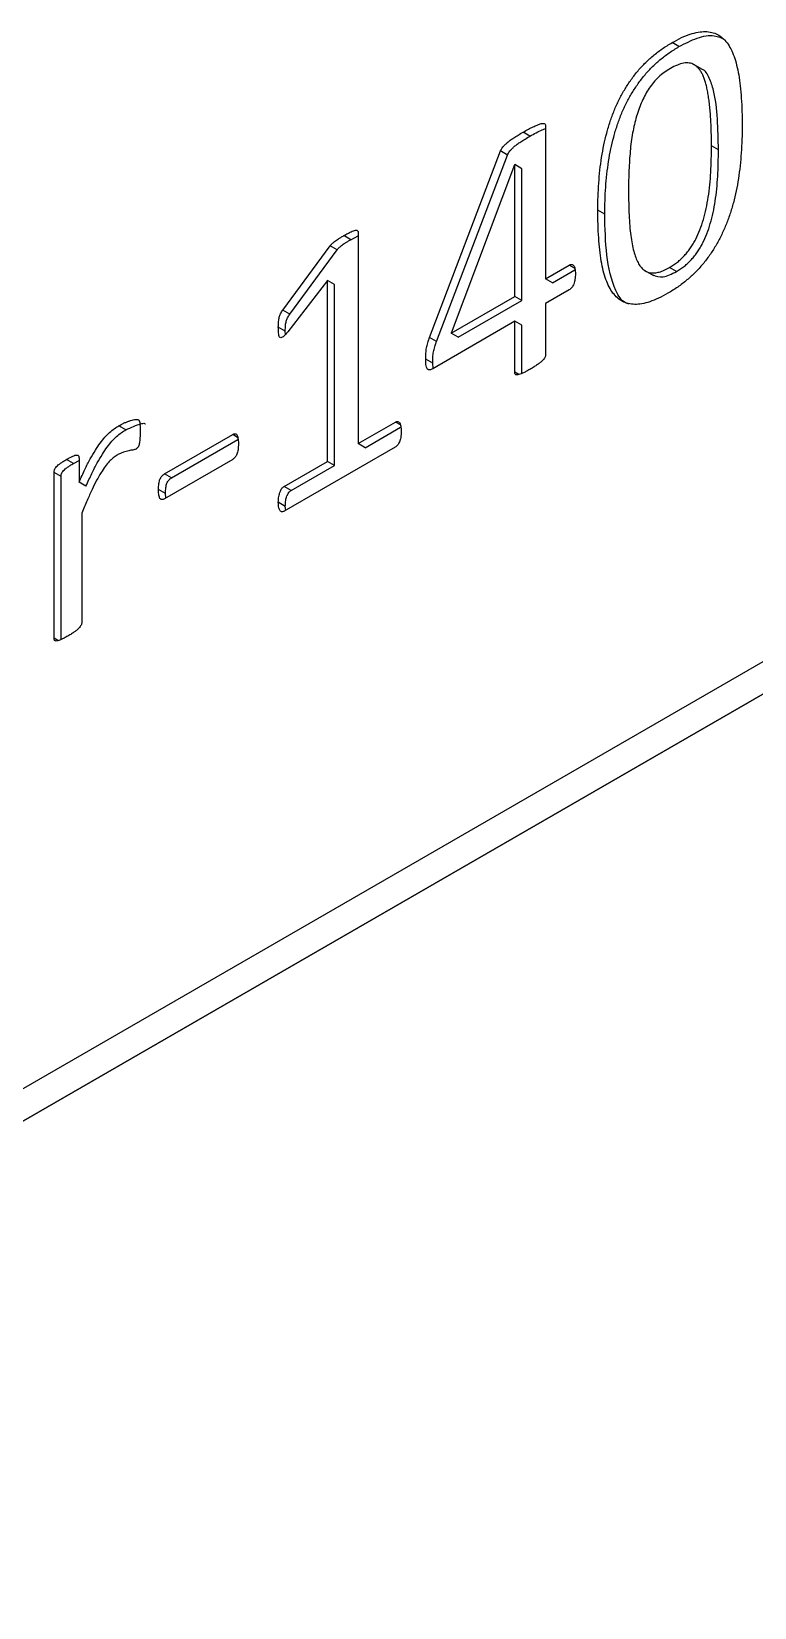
# Model space of a CAD drawing. Header units: millimetres. Extents: x 0 to 210, y 0 to 297.
# Drawn here: x 179.25 to 182.92, y 242.56 to 250.56 of the extents above; entities that cross this region are included whole.
import ezdxf

# ---------------------------------------------------------------- set-up
doc = ezdxf.new("R2010")
doc.units = ezdxf.units.MM
doc.linetypes.add('CENTERX2', pattern=[20.32, 12.7, -2.54, 2.54, -2.54])

msp = doc.modelspace()

# ---------------------------------------------------------------- linework, layer by layer
at = {"color": 7, "linetype": 'Continuous', "lineweight": 25}
for p, q in [((182.5406, 250.488), (182.5053, 250.5084)), ((182.6573, 250.3733), (182.6131, 250.3988)), ((181.7841, 250.0332), (181.7488, 250.0536)), ((181.8633, 250.0868), (181.8633, 249.3092)), ((182.7409, 249.9645), (182.7056, 249.9849)), ((181.2742, 249.0108), (181.634, 249.9581)), ((181.3096, 248.9904), (181.6693, 249.9377)), ((181.7059, 249.8879), (181.3842, 249.0326)), ((181.6693, 249.9377), (181.634, 249.9581)), ((181.7073, 249.8887), (181.7059, 249.8879)), ((181.7073, 249.2192), (181.7073, 249.8887)), ((181.7427, 249.8683), (181.7073, 249.8887)), ((181.7427, 249.1988), (181.7427, 249.8683)), ((182.1638, 249.6372), (182.1285, 249.6576)), ((180.8738, 249.5077), (180.8385, 249.5281)), ((180.8738, 249.5077), (180.9118, 249.5273)), ((180.9118, 249.544), (180.9118, 248.4718)), ((180.5297, 249.1503), (180.769, 249.4762)), ((180.565, 249.1299), (180.8044, 249.4558)), ((180.8044, 249.4558), (180.769, 249.4762)), ((181.8633, 249.3092), (181.9835, 249.3786)), ((181.8987, 249.2888), (182.0117, 249.3541)), ((182.0105, 249.363), (181.9835, 249.3786)), ((182.3669, 249.3506), (182.4111, 249.325)), ((182.5277, 249.3457), (182.4923, 249.3662)), ((180.7558, 249.3003), (180.5553, 249.0404)), ((180.7558, 248.3817), (180.7558, 249.3003)), ((180.7912, 249.2799), (180.7558, 249.3003)), ((180.7912, 248.3613), (180.7912, 249.2799)), ((181.8987, 249.2888), (181.8633, 249.3092)), ((181.9835, 249.2525), (181.8633, 249.1831)), ((181.3842, 249.0326), (181.7073, 249.2192)), ((181.4195, 249.0122), (181.7427, 249.1988)), ((181.7427, 249.1988), (181.7073, 249.2192)), ((181.8633, 249.1831), (181.8633, 248.9245)), ((180.565, 249.1299), (180.5297, 249.1503)), ((181.7073, 249.0931), (181.2908, 248.8526)), ((181.7073, 248.8345), (181.7073, 249.0931)), ((181.7427, 249.0727), (181.7073, 249.0931)), ((180.5416, 249.043), (180.5063, 249.0634)), ((180.5421, 249.0263), (180.5416, 249.043)), ((181.3096, 248.9904), (181.2742, 249.0108)), ((181.4195, 249.0122), (181.3842, 249.0326)), ((181.7427, 248.8282), (181.7427, 249.0727)), ((181.2903, 248.8802), (181.255, 248.9006)), ((181.2929, 248.8538), (181.2903, 248.8802)), ((181.7267, 248.8233), (181.7073, 248.8345)), ((179.732, 248.5424), (179.6967, 248.5628)), ((180.9118, 248.4718), (181.1012, 248.5811)), ((180.9472, 248.4513), (181.1274, 248.5554)), ((181.126, 248.5668), (181.1012, 248.5811)), ((179.9279, 248.318), (180.2745, 248.5181)), ((179.9633, 248.2976), (180.3011, 248.4926)), ((180.2998, 248.5035), (180.2745, 248.5181)), ((181.1002, 248.4544), (180.5363, 248.1289)), ((180.9472, 248.4513), (180.9118, 248.4718)), ((179.4668, 248.3713), (179.4315, 248.3917)), ((179.4668, 248.3713), (179.4944, 248.3855)), ((179.4944, 248.399), (179.4944, 248.2763)), ((180.2745, 248.392), (179.9279, 248.192)), ((180.5355, 248.2545), (180.7558, 248.3817)), ((180.5709, 248.2341), (180.7912, 248.3613)), ((180.7912, 248.3613), (180.7558, 248.3817)), ((179.3676, 247.4832), (179.3676, 248.3258)), ((179.403, 248.3054), (179.3676, 248.3258)), ((179.403, 247.4771), (179.403, 248.3054)), ((179.9633, 248.2976), (179.9279, 248.318)), ((179.5297, 248.2559), (179.4944, 248.2763)), ((179.9333, 248.2179), (179.898, 248.2383)), ((179.9356, 248.1964), (179.9333, 248.2179)), ((180.5709, 248.2341), (180.5355, 248.2545)), ((184.3694, 248.1739), (159.4084, 233.7642)), ((180.5416, 248.1533), (180.5063, 248.1738)), ((180.5445, 248.1336), (180.5416, 248.1533)), ((184.5108, 248.0923), (159.5498, 233.6826)), ((179.508, 248.1184), (179.508, 247.5643)), ((179.3875, 247.4718), (179.3676, 247.4832))]:
    msp.add_line(p, q, dxfattribs=at)
at = {"color": 7, "linetype": 'CENTERX2'}
msp.add_line((178.2882, 244.5001), (184.723, 248.2148), dxfattribs=at)
at = {"color": 7, "linetype": 'Continuous', "lineweight": 25}
for points, knots in [([(182.5053, 250.5084), (182.5214, 250.5172), (182.5524, 250.5344), (182.597, 250.5521), (182.6377, 250.5627), (182.6745, 250.5659), (182.7074, 250.5615), (182.7372, 250.5509), (182.763, 250.5325), (182.7856, 250.5077), (182.8048, 250.4762), (182.821, 250.4383), (182.8345, 250.3943), (182.8444, 250.3436), (182.8522, 250.2874), (182.8577, 250.2256), (182.8608, 250.1581), (182.8613, 250.1108), (182.8616, 250.0865)], [0, 0, 0, 0, 0.065001, 0.12539, 0.181565, 0.234747, 0.286267, 0.337077, 0.388853, 0.441888, 0.497486, 0.556497, 0.619164, 0.686184, 0.75747, 0.833601, 0.914389, 1, 1, 1, 1]), ([(182.5406, 250.488), (182.5715, 250.504), (182.6332, 250.536), (182.7168, 250.5521), (182.7569, 250.5319), (182.7742, 250.5231)], [0, 0, 0, 0, 0.362283, 0.723864, 1, 1, 1, 1]), ([(182.1285, 249.6576), (182.1287, 249.6806), (182.1291, 249.7257), (182.1329, 249.7936), (182.1389, 249.8599), (182.1472, 249.9246), (182.1586, 249.9875), (182.1728, 250.0483), (182.1904, 250.1067), (182.2109, 250.1628), (182.2347, 250.2166), (182.2626, 250.2675), (182.2935, 250.3159), (182.3281, 250.3614), (182.3667, 250.404), (182.4094, 250.4426), (182.456, 250.4786), (182.4884, 250.4982), (182.5053, 250.5084)], [0, 0, 0, 0, 0.078628, 0.15385, 0.226146, 0.29569, 0.36188, 0.424748, 0.484524, 0.541607, 0.596928, 0.65074, 0.703997, 0.757889, 0.81311, 0.871527, 0.933232, 1, 1, 1, 1]), ([(182.1638, 249.6372), (182.164, 249.6602), (182.1645, 249.7053), (182.1682, 249.7732), (182.1743, 249.8395), (182.1826, 249.9041), (182.194, 249.9671), (182.2082, 250.0279), (182.2258, 250.0863), (182.2463, 250.1424), (182.27, 250.1962), (182.298, 250.2471), (182.3289, 250.2955), (182.3635, 250.341), (182.4021, 250.3836), (182.4447, 250.4222), (182.4913, 250.4582), (182.5238, 250.4778), (182.5406, 250.488)], [0, 0, 0, 0, 0.078628, 0.15385, 0.226146, 0.29569, 0.36188, 0.424748, 0.484524, 0.541607, 0.596928, 0.65074, 0.703997, 0.757889, 0.81311, 0.871527, 0.933232, 1, 1, 1, 1]), ([(182.497, 250.3775), (182.4865, 250.3709), (182.4663, 250.3584), (182.4375, 250.3347), (182.4117, 250.3077), (182.3893, 250.2774), (182.3695, 250.2449), (182.3525, 250.2099), (182.3372, 250.1727), (182.3245, 250.1333), (182.3136, 250.092), (182.3049, 250.0488), (182.2975, 250.0037), (182.2927, 249.9572), (182.2891, 249.9093), (182.2865, 249.8601), (182.2846, 249.8097), (182.2845, 249.7762), (182.2844, 249.7592)], [0, 0, 0, 0, 0.058761, 0.112682, 0.16382, 0.213351, 0.26287, 0.313966, 0.367432, 0.424147, 0.484516, 0.547566, 0.615295, 0.686371, 0.760753, 0.838163, 0.917748, 1, 1, 1, 1]), ([(182.7056, 249.9849), (182.7056, 250), (182.7056, 250.0295), (182.7042, 250.0716), (182.7026, 250.1114), (182.7001, 250.1482), (182.6973, 250.1826), (182.6937, 250.2143), (182.6892, 250.2432), (182.6844, 250.2699), (182.6788, 250.2941), (182.6726, 250.3159), (182.6655, 250.3355), (182.6575, 250.3522), (182.6487, 250.3667), (182.6392, 250.3791), (182.6287, 250.3891), (182.6174, 250.3967), (182.6055, 250.4024), (182.5924, 250.4052), (182.5787, 250.4063), (182.5588, 250.4037), (182.5315, 250.3959), (182.5088, 250.3838), (182.497, 250.3775)], [0, 0, 0, 0, 0.071296, 0.139083, 0.202925, 0.263311, 0.320241, 0.373793, 0.424025, 0.470922, 0.515067, 0.556976, 0.595909, 0.632599, 0.667062, 0.699873, 0.73149, 0.761576, 0.790739, 0.819361, 0.847705, 0.876321, 0.935606, 1, 1, 1, 1]), ([(182.7409, 249.9645), (182.74, 250.0167), (182.7382, 250.1213), (182.7247, 250.2469), (182.6956, 250.3286), (182.6747, 250.3707), (182.6538, 250.374), (182.6522, 250.3742)], [0, 0, 0, 0, 0.329155, 0.658056, 0.822447, 0.986384, 1, 1, 1, 1]), ([(181.634, 249.9581), (181.6357, 249.9615), (181.6393, 249.9689), (181.6472, 249.9795), (181.6572, 249.9903), (181.6696, 250.0017), (181.6848, 250.0138), (181.7032, 250.0261), (181.7248, 250.0397), (181.7404, 250.0488), (181.7488, 250.0536)], [0, 0, 0, 0, 0.067011, 0.143503, 0.231768, 0.33681, 0.463885, 0.613457, 0.792728, 1, 1, 1, 1]), ([(181.7488, 250.0536), (181.7579, 250.0589), (181.7751, 250.0687), (181.7988, 250.0802), (181.8186, 250.0894), (181.8344, 250.0952), (181.8469, 250.0985), (181.8556, 250.0978), (181.8623, 250.0949), (181.863, 250.0894), (181.8633, 250.0868)], [0, 0, 0, 0, 0.220936, 0.413002, 0.572322, 0.699615, 0.799792, 0.878596, 0.943579, 1, 1, 1, 1]), ([(181.7841, 250.0332), (181.805, 250.0452), (181.8316, 250.0606), (181.8577, 250.0696), (181.8633, 250.0716)], [0, 0, 0, 0, 0.783174, 1, 1, 1, 1]), ([(182.8616, 250.0865), (182.8614, 250.0633), (182.8609, 250.0181), (182.8571, 249.9499), (182.8515, 249.8837), (182.843, 249.8191), (182.832, 249.7566), (182.8176, 249.696), (182.8001, 249.6376), (182.7794, 249.5813), (182.7553, 249.5276), (182.7277, 249.4765), (182.6965, 249.4283), (182.6619, 249.3825), (182.6232, 249.3401), (182.5805, 249.3012), (182.5336, 249.2653), (182.501, 249.2455), (182.4841, 249.2353)], [0, 0, 0, 0, 0.078853, 0.154305, 0.226796, 0.295938, 0.361661, 0.424145, 0.483848, 0.541014, 0.596452, 0.649981, 0.703419, 0.757245, 0.81269, 0.870727, 0.932992, 1, 1, 1, 1]), ([(181.6693, 249.9377), (181.671, 249.9411), (181.6747, 249.9485), (181.6825, 249.9591), (181.6925, 249.9699), (181.705, 249.9813), (181.7201, 249.9934), (181.7385, 250.0057), (181.7601, 250.0193), (181.7757, 250.0284), (181.7841, 250.0332)], [0, 0, 0, 0, 0.067011, 0.143503, 0.231768, 0.33681, 0.463885, 0.613457, 0.792728, 1, 1, 1, 1]), ([(182.4923, 249.3662), (182.4993, 249.3704), (182.513, 249.3787), (182.5328, 249.3933), (182.5514, 249.4093), (182.5687, 249.4271), (182.5848, 249.4458), (182.5995, 249.4661), (182.6133, 249.4872), (182.63, 249.5177), (182.6486, 249.5587), (182.6655, 249.6111), (182.6796, 249.6668), (182.69, 249.7255), (182.6978, 249.7872), (182.7024, 249.8513), (182.705, 249.9177), (182.7054, 249.9622), (182.7056, 249.9849)], [0, 0, 0, 0, 0.039092, 0.076208, 0.111779, 0.145846, 0.179557, 0.212554, 0.24575, 0.279477, 0.349522, 0.424465, 0.505595, 0.592382, 0.685695, 0.785549, 0.89101, 1, 1, 1, 1]), ([(182.5277, 249.3457), (182.5347, 249.35), (182.5483, 249.3583), (182.5682, 249.3729), (182.5868, 249.3889), (182.604, 249.4067), (182.6202, 249.4254), (182.6349, 249.4457), (182.6487, 249.4668), (182.6654, 249.4972), (182.684, 249.5383), (182.7008, 249.5907), (182.7149, 249.6464), (182.7254, 249.7051), (182.7332, 249.7668), (182.7377, 249.8309), (182.7403, 249.8973), (182.7407, 249.9418), (182.7409, 249.9645)], [0, 0, 0, 0, 0.039092, 0.076208, 0.111779, 0.145846, 0.179557, 0.212554, 0.24575, 0.279477, 0.349522, 0.424465, 0.505595, 0.592382, 0.685695, 0.785549, 0.89101, 1, 1, 1, 1]), ([(182.2844, 249.7592), (182.2846, 249.7369), (182.2848, 249.6941), (182.2871, 249.6336), (182.2903, 249.5787), (182.2954, 249.5301), (182.3018, 249.487), (182.3104, 249.4499), (182.3201, 249.4178), (182.3318, 249.3911), (182.3455, 249.3702), (182.3607, 249.3543), (182.3778, 249.3437), (182.3969, 249.3383), (182.418, 249.3383), (182.441, 249.3428), (182.466, 249.3518), (182.4834, 249.3613), (182.4923, 249.3662)], [0, 0, 0, 0, 0.105479, 0.203055, 0.292345, 0.373975, 0.448068, 0.515896, 0.577996, 0.634039, 0.685605, 0.732588, 0.777089, 0.819544, 0.861758, 0.905201, 0.95118, 1, 1, 1, 1]), ([(182.4841, 249.2353), (182.468, 249.2264), (182.4371, 249.2094), (182.3928, 249.192), (182.3522, 249.181), (182.3156, 249.178), (182.2826, 249.1821), (182.2532, 249.1936), (182.227, 249.2114), (182.2045, 249.2364), (182.1852, 249.2679), (182.169, 249.3057), (182.1556, 249.3498), (182.1452, 249.4), (182.138, 249.4567), (182.1323, 249.5184), (182.1293, 249.586), (182.1287, 249.6333), (182.1285, 249.6576)], [0, 0, 0, 0, 0.064729, 0.124845, 0.180664, 0.233891, 0.285456, 0.336265, 0.388306, 0.441387, 0.497032, 0.556093, 0.618814, 0.685639, 0.757263, 0.833459, 0.914316, 1, 1, 1, 1]), ([(182.2864, 249.1803), (182.2806, 249.1822), (182.2506, 249.1922), (182.2038, 249.272), (182.168, 249.4249), (182.1652, 249.5664), (182.1638, 249.6372)], [0, 0, 0, 0, 0.045252, 0.23611, 0.617461, 1, 1, 1, 1]), ([(180.769, 249.4762), (180.7704, 249.478), (180.7732, 249.4817), (180.7784, 249.487), (180.7847, 249.4925), (180.7924, 249.4989), (180.8013, 249.5059), (180.8119, 249.5122), (180.8244, 249.5202), (180.8335, 249.5253), (180.8385, 249.5281)], [0, 0, 0, 0, 0.067651, 0.141537, 0.233894, 0.342903, 0.471473, 0.615699, 0.790766, 1, 1, 1, 1]), ([(180.8044, 249.4558), (180.8057, 249.4576), (180.8086, 249.4613), (180.8138, 249.4666), (180.8201, 249.4721), (180.8277, 249.4785), (180.8366, 249.4855), (180.8473, 249.4918), (180.8598, 249.4998), (180.8689, 249.5049), (180.8738, 249.5077)], [0, 0, 0, 0, 0.067651, 0.141537, 0.233894, 0.342903, 0.471473, 0.615699, 0.790766, 1, 1, 1, 1]), ([(180.8385, 249.5281), (180.8452, 249.5319), (180.8575, 249.5389), (180.8741, 249.5469), (180.8873, 249.5529), (180.8972, 249.5556), (180.9045, 249.5561), (180.9089, 249.5536), (180.9114, 249.5495), (180.9117, 249.5459), (180.9118, 249.544)], [0, 0, 0, 0, 0.242869, 0.442325, 0.598711, 0.720066, 0.811641, 0.88197, 0.94084, 1, 1, 1, 1]), ([(181.9835, 249.3786), (181.9857, 249.3798), (181.9901, 249.3821), (181.9963, 249.3823), (182.0016, 249.3803), (182.0063, 249.3761), (182.0103, 249.3695), (182.0127, 249.3598), (182.0145, 249.3478), (182.0146, 249.3385), (182.0147, 249.3336)], [0, 0, 0, 0, 0.094628, 0.189768, 0.283882, 0.390508, 0.512026, 0.653175, 0.815253, 1, 1, 1, 1]), ([(182.0147, 249.3336), (182.0144, 249.3246), (182.014, 249.3085), (182.0085, 249.2872), (182.0024, 249.2729), (181.9969, 249.2643), (181.9905, 249.2572), (181.9858, 249.2541), (181.9835, 249.2525)], [0, 0, 0, 0, 0.326109, 0.590267, 0.700746, 0.802303, 0.897725, 1, 1, 1, 1]), ([(182.4072, 249.329), (182.4241, 249.3231), (182.4592, 249.3109), (182.5043, 249.3338), (182.5277, 249.3457)], [0, 0, 0, 0, 0.4804021, 1, 1, 1, 1]), ([(180.5063, 249.0634), (180.5063, 249.0685), (180.5063, 249.078), (180.5074, 249.0918), (180.5086, 249.1035), (180.5109, 249.1139), (180.5138, 249.1232), (180.518, 249.1321), (180.5233, 249.1412), (180.5274, 249.1471), (180.5297, 249.1503)], [0, 0, 0, 0, 0.18796, 0.34573, 0.480556, 0.590854, 0.688699, 0.781648, 0.883124, 1, 1, 1, 1]), ([(180.5416, 249.043), (180.5416, 249.0481), (180.5417, 249.0576), (180.5427, 249.0714), (180.544, 249.0831), (180.5463, 249.0935), (180.5492, 249.1028), (180.5533, 249.1117), (180.5586, 249.1208), (180.5628, 249.1267), (180.565, 249.1299)], [0, 0, 0, 0, 0.18796, 0.34573, 0.480556, 0.590854, 0.688699, 0.781648, 0.883124, 1, 1, 1, 1]), ([(180.5553, 249.0404), (180.5507, 249.0352), (180.5427, 249.026), (180.5318, 249.0149), (180.5225, 249.0094), (180.5149, 249.0098), (180.5104, 249.0167), (180.5077, 249.028), (180.5065, 249.0441), (180.5064, 249.0565), (180.5063, 249.0634)], [0, 0, 0, 0, 0.162306, 0.281128, 0.36866, 0.448144, 0.539525, 0.656889, 0.809501, 1, 1, 1, 1]), ([(181.255, 248.9006), (181.2551, 248.906), (181.2552, 248.9162), (181.2555, 248.931), (181.2569, 248.9449), (181.2583, 248.9579), (181.2615, 248.9707), (181.2649, 248.9835), (181.2695, 248.9968), (181.2726, 249.006), (181.2742, 249.0108)], [0, 0, 0, 0, 0.155795, 0.295275, 0.424443, 0.540804, 0.652315, 0.760426, 0.875334, 1, 1, 1, 1]), ([(181.2903, 248.8802), (181.2904, 248.8856), (181.2906, 248.8958), (181.2909, 248.9106), (181.2922, 248.9245), (181.2936, 248.9375), (181.2969, 248.9503), (181.3002, 248.9631), (181.3049, 248.9764), (181.308, 248.9856), (181.3096, 248.9904)], [0, 0, 0, 0, 0.155795, 0.295275, 0.424443, 0.540804, 0.652315, 0.760426, 0.875334, 1, 1, 1, 1]), ([(181.8633, 248.9245), (181.8631, 248.922), (181.8628, 248.9171), (181.8596, 248.9088), (181.8538, 248.9006), (181.8458, 248.8918), (181.8349, 248.8827), (181.8211, 248.8721), (181.8037, 248.8609), (181.7909, 248.8533), (181.7839, 248.8491)], [0, 0, 0, 0, 0.068217, 0.133386, 0.206185, 0.301409, 0.423612, 0.576435, 0.765524, 1, 1, 1, 1]), ([(181.2908, 248.8526), (181.288, 248.8511), (181.2827, 248.8482), (181.2752, 248.8457), (181.269, 248.8465), (181.2633, 248.8493), (181.259, 248.8561), (181.2565, 248.8672), (181.2552, 248.8823), (181.2551, 248.8941), (181.255, 248.9006)], [0, 0, 0, 0, 0.106372, 0.196893, 0.2812, 0.373483, 0.484887, 0.616624, 0.787515, 1, 1, 1, 1]), ([(181.7839, 248.8491), (181.777, 248.8453), (181.7646, 248.8383), (181.7476, 248.8296), (181.7341, 248.8246), (181.7234, 248.821), (181.7158, 248.821), (181.7102, 248.8226), (181.7076, 248.8277), (181.7074, 248.8322), (181.7073, 248.8345)], [0, 0, 0, 0, 0.232399, 0.423745, 0.577891, 0.700653, 0.793424, 0.866025, 0.930357, 1, 1, 1, 1]), ([(179.4944, 248.2763), (179.4994, 248.2875), (179.509, 248.3089), (179.5233, 248.3399), (179.5374, 248.3679), (179.5549, 248.4008), (179.5757, 248.4367), (179.6007, 248.474), (179.6248, 248.5046), (179.649, 248.5284), (179.6728, 248.5481), (179.6887, 248.5579), (179.6967, 248.5628)], [0, 0, 0, 0, 0.100462, 0.19323, 0.278789, 0.356136, 0.496042, 0.615709, 0.721512, 0.816873, 0.909302, 1, 1, 1, 1]), ([(179.5297, 248.2559), (179.5347, 248.2671), (179.5444, 248.2885), (179.5586, 248.3195), (179.5728, 248.3475), (179.5902, 248.3804), (179.6111, 248.4163), (179.6361, 248.4536), (179.6601, 248.4842), (179.6843, 248.508), (179.7081, 248.5277), (179.7241, 248.5375), (179.732, 248.5424)], [0, 0, 0, 0, 0.100462, 0.19323, 0.278789, 0.356136, 0.496042, 0.615709, 0.721512, 0.816873, 0.909302, 1, 1, 1, 1]), ([(179.6967, 248.5628), (179.7005, 248.5649), (179.7085, 248.5695), (179.7212, 248.5756), (179.735, 248.5817), (179.7492, 248.5868), (179.7631, 248.591), (179.7754, 248.5936), (179.7856, 248.5956), (179.7925, 248.5946), (179.797, 248.5925), (179.7996, 248.5894), (179.8015, 248.5856), (179.8026, 248.58), (179.8037, 248.5723), (179.8039, 248.5611), (179.8046, 248.5466), (179.8044, 248.5353), (179.8044, 248.529)], [0, 0, 0, 0, 0.06951, 0.146625, 0.231539, 0.321734, 0.409956, 0.490401, 0.556857, 0.604033, 0.638552, 0.665208, 0.69103, 0.722949, 0.764771, 0.823989, 0.900933, 1, 1, 1, 1]), ([(179.732, 248.5424), (179.7583, 248.5542), (179.7912, 248.569), (179.8273, 248.5772), (179.831, 248.5725), (179.8311, 248.5724)], [0, 0, 0, 0, 0.798331, 0.997208, 1, 1, 1, 1]), ([(179.8044, 248.529), (179.8043, 248.5227), (179.8043, 248.5112), (179.8036, 248.4952), (179.8025, 248.482), (179.8006, 248.4712), (179.7979, 248.4622), (179.7945, 248.4547), (179.7896, 248.4484), (179.7859, 248.4459), (179.7839, 248.4446)], [0, 0, 0, 0, 0.225733, 0.411292, 0.560472, 0.678138, 0.77015, 0.84697, 0.918034, 1, 1, 1, 1]), ([(180.2745, 248.5181), (180.2766, 248.5193), (180.2808, 248.5216), (180.2866, 248.5225), (180.2919, 248.5215), (180.2958, 248.5166), (180.2993, 248.5098), (180.3015, 248.4999), (180.3034, 248.4875), (180.3035, 248.4777), (180.3035, 248.4724)], [0, 0, 0, 0, 0.092117, 0.17814, 0.264381, 0.368276, 0.488434, 0.63066, 0.798521, 1, 1, 1, 1]), ([(181.1302, 248.5339), (181.1301, 248.5285), (181.1298, 248.5185), (181.1279, 248.504), (181.125, 248.4914), (181.1214, 248.4807), (181.1168, 248.4716), (181.1118, 248.464), (181.106, 248.4583), (181.1022, 248.4557), (181.1002, 248.4544)], [0, 0, 0, 0, 0.2034406, 0.3733673, 0.5153997, 0.6349466, 0.7362602, 0.8303577, 0.9137935, 1, 1, 1, 1]), ([(181.1012, 248.5811), (181.1033, 248.582), (181.1075, 248.584), (181.1133, 248.5839), (181.119, 248.5826), (181.1227, 248.5771), (181.126, 248.5701), (181.1282, 248.5604), (181.1301, 248.5484), (181.1302, 248.539), (181.1302, 248.5339)], [0, 0, 0, 0, 0.089259, 0.182335, 0.280354, 0.384997, 0.503509, 0.645452, 0.809492, 1, 1, 1, 1]), ([(179.7839, 248.4446), (179.7814, 248.4434), (179.7759, 248.4409), (179.7673, 248.4394), (179.7574, 248.4381), (179.7461, 248.4355), (179.7335, 248.4328), (179.7195, 248.428), (179.7042, 248.4228), (179.6934, 248.4167), (179.6879, 248.4136)], [0, 0, 0, 0, 0.074634, 0.16746, 0.275119, 0.396779, 0.52787, 0.674445, 0.832151, 1, 1, 1, 1]), ([(180.3035, 248.4724), (180.3034, 248.4668), (180.3033, 248.4566), (180.3018, 248.4418), (180.3, 248.4293), (180.2955, 248.4161), (180.2876, 248.4013), (180.2789, 248.3951), (180.2745, 248.392)], [0, 0, 0, 0, 0.206181, 0.378596, 0.521792, 0.634261, 0.817014, 1, 1, 1, 1]), ([(179.3676, 248.3258), (179.3678, 248.3282), (179.3681, 248.3326), (179.3698, 248.34), (179.3742, 248.3478), (179.3808, 248.3559), (179.3895, 248.3646), (179.4008, 248.3728), (179.415, 248.3821), (179.4256, 248.3883), (179.4315, 248.3917)], [0, 0, 0, 0, 0.077283, 0.144989, 0.221941, 0.319488, 0.441788, 0.584147, 0.766724, 1, 1, 1, 1]), ([(179.403, 248.3054), (179.4032, 248.3078), (179.4035, 248.3122), (179.4052, 248.3196), (179.4096, 248.3274), (179.4161, 248.3355), (179.4248, 248.3442), (179.4362, 248.3524), (179.4503, 248.3617), (179.4609, 248.3678), (179.4668, 248.3713)], [0, 0, 0, 0, 0.077283, 0.144989, 0.221941, 0.319488, 0.441788, 0.584147, 0.766724, 1, 1, 1, 1]), ([(179.4315, 248.3917), (179.4372, 248.395), (179.4475, 248.4009), (179.4615, 248.4078), (179.4728, 248.4128), (179.4813, 248.414), (179.4874, 248.413), (179.4916, 248.4101), (179.494, 248.4054), (179.4942, 248.4012), (179.4944, 248.399)], [0, 0, 0, 0, 0.227196, 0.412635, 0.560431, 0.678563, 0.772172, 0.85033, 0.921506, 1, 1, 1, 1]), ([(179.6879, 248.4136), (179.681, 248.4091), (179.6671, 248.4001), (179.6466, 248.3804), (179.6258, 248.355), (179.6045, 248.323), (179.5822, 248.2836), (179.5635, 248.2459), (179.5478, 248.2118), (179.5352, 248.1828), (179.5218, 248.1514), (179.5127, 248.1297), (179.508, 248.1184)], [0, 0, 0, 0, 0.080934, 0.163345, 0.252954, 0.360084, 0.484053, 0.629784, 0.711418, 0.800431, 0.896619, 1, 1, 1, 1]), ([(179.898, 248.2383), (179.898, 248.2437), (179.8982, 248.2536), (179.8997, 248.268), (179.9016, 248.2802), (179.9048, 248.2907), (179.9092, 248.2996), (179.9146, 248.3073), (179.921, 248.3136), (179.9256, 248.3165), (179.9279, 248.318)], [0, 0, 0, 0, 0.198617, 0.367072, 0.506453, 0.617125, 0.711213, 0.805944, 0.898472, 1, 1, 1, 1]), ([(179.9333, 248.2179), (179.9334, 248.2232), (179.9335, 248.2332), (179.935, 248.2476), (179.937, 248.2598), (179.9401, 248.2703), (179.9446, 248.2792), (179.9499, 248.2868), (179.9564, 248.2932), (179.9609, 248.2961), (179.9633, 248.2976)], [0, 0, 0, 0, 0.198617, 0.367072, 0.506453, 0.617125, 0.711213, 0.805944, 0.898472, 1, 1, 1, 1]), ([(179.9279, 248.192), (179.9255, 248.1907), (179.921, 248.1882), (179.9147, 248.1878), (179.9091, 248.1887), (179.9048, 248.1929), (179.9016, 248.1999), (179.8997, 248.2101), (179.8981, 248.2229), (179.898, 248.2328), (179.898, 248.2383)], [0, 0, 0, 0, 0.100321, 0.192973, 0.284596, 0.380265, 0.492771, 0.633851, 0.800304, 1, 1, 1, 1]), ([(180.5063, 248.1738), (180.5064, 248.1789), (180.5067, 248.1885), (180.5084, 248.2026), (180.511, 248.2151), (180.5145, 248.2261), (180.5185, 248.2357), (180.5236, 248.2436), (180.5293, 248.2502), (180.5335, 248.2531), (180.5355, 248.2545)], [0, 0, 0, 0, 0.191484, 0.356223, 0.499691, 0.620121, 0.72716, 0.820095, 0.910361, 1, 1, 1, 1]), ([(180.5416, 248.1533), (180.5418, 248.1585), (180.5421, 248.1681), (180.5438, 248.1822), (180.5463, 248.1947), (180.5499, 248.2057), (180.5538, 248.2153), (180.559, 248.2232), (180.5647, 248.2298), (180.5688, 248.2327), (180.5709, 248.2341)], [0, 0, 0, 0, 0.191484, 0.356223, 0.499691, 0.620121, 0.72716, 0.820095, 0.910361, 1, 1, 1, 1]), ([(180.5363, 248.1289), (180.5344, 248.128), (180.5306, 248.1262), (180.5249, 248.1251), (180.5201, 248.1273), (180.5153, 248.1307), (180.5115, 248.1373), (180.5082, 248.1462), (180.5068, 248.1589), (180.5065, 248.1685), (180.5063, 248.1738)], [0, 0, 0, 0, 0.082825, 0.166417, 0.257875, 0.361676, 0.483085, 0.626498, 0.79618, 1, 1, 1, 1]), ([(179.508, 247.5643), (179.5079, 247.5618), (179.5078, 247.5572), (179.5047, 247.5493), (179.4999, 247.5415), (179.493, 247.5333), (179.4834, 247.5249), (179.4712, 247.5152), (179.4555, 247.5054), (179.4438, 247.4984), (179.4373, 247.4945)], [0, 0, 0, 0, 0.074698, 0.142412, 0.215862, 0.310096, 0.424609, 0.575323, 0.762596, 1, 1, 1, 1]), ([(179.4373, 247.4945), (179.4311, 247.491), (179.4197, 247.4848), (179.4042, 247.4765), (179.3918, 247.4721), (179.3821, 247.4692), (179.375, 247.4693), (179.3703, 247.4717), (179.368, 247.4768), (179.3678, 247.481), (179.3676, 247.4832)], [0, 0, 0, 0, 0.230397, 0.41922, 0.571181, 0.692388, 0.787401, 0.859314, 0.927653, 1, 1, 1, 1])]:
    msp.add_open_spline(points, degree=3, knots=knots, dxfattribs=at)

doc.saveas('drawing.dxf')
